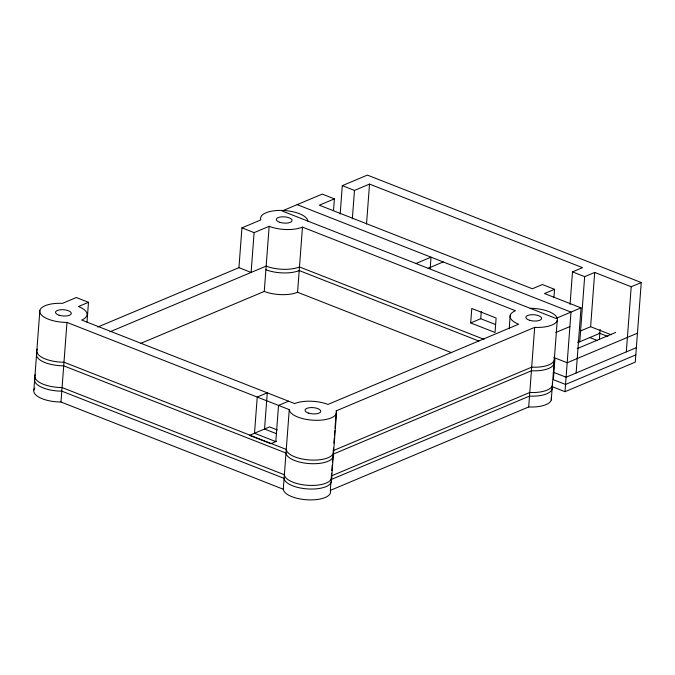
<?xml version="1.0" encoding="UTF-8"?>
<svg xmlns="http://www.w3.org/2000/svg" width="675" height="675" viewBox="0 0 675 675"><rect width="100%" height="100%" fill="white"/><g stroke="black" fill="none" stroke-linecap="round" stroke-linejoin="round"><path stroke-width="1.01" d="M33.885 389.973L39.867 310.373M557.263 320.355L551.273 399.946M551.154 397.575A23.718 9.425 4.3 0 1 528.694 406.966L330.32 490.404A23.718 9.425 4.3 0 1 309.192 499.888A23.718 9.425 4.3 0 1 283.281 489.232L60.986 402.013L66.968 322.414A23.718 9.425 4.3 0 1 39.842 312.272A23.718 9.425 4.3 0 1 62.446 303.362L76.317 297.523L88.492 302.299L86.999 322.203M307.859 221.096A23.718 9.425 4.3 0 0 281.948 210.431A23.718 9.425 4.3 0 0 260.82 219.923L241.928 227.863L238.942 267.663L251.108 272.438L254.104 232.639L269.156 226.311A23.718 9.425 4.3 0 0 302.468 227.137L515.472 310.711A23.718 9.425 4.3 0 0 518.67 324.202L327.966 404.418A23.718 9.425 4.3 0 0 294.654 403.582L81.658 320.017A23.718 9.425 4.3 0 0 78.452 306.526L88.492 302.299M140.349 343.55L264.262 291.431L269.156 226.311M451.617 352.704L297.574 292.267L302.468 227.137M283.281 489.232L289.263 409.632L66.968 322.414M333.526 210.423L334.395 198.872L322.228 194.096L282.082 210.98L555.938 318.423L581.032 307.868L576.129 372.997M340.166 214.009L342.301 185.65L367.394 175.095L641.25 282.538L635.268 362.137L565.009 391.686L552.243 386.682M330.32 490.404L330.936 482.262M331.087 480.229L331.611 473.217M331.813 470.5L332.227 465.075M332.429 462.358L332.834 456.933M333.113 453.313L333.501 448.116M333.872 443.138L334.252 438.168M334.437 435.679L334.808 430.701M334.994 428.212L336.302 410.805L534.676 327.367A23.718 9.425 4.3 0 0 557.28 318.457A23.718 9.425 4.3 0 0 530.153 308.306M331.374 481.452L336.547 412.712M352.342 218.784L354.476 190.426L369.529 184.089L582.525 267.663L572.493 271.882L570.046 304.442M366.525 224.007L369.529 184.089M430.169 268.549L431.021 257.175L415.96 263.512M470.694 322.937L471.783 308.467L496.125 318.018L495.037 332.488L470.694 322.937L480.727 318.718L495.34 324.447M480.727 318.718L481.275 311.479M509.195 328.776L510.207 315.343M528.694 406.966L534.676 327.367M553.922 297.675L554.555 289.322L542.379 284.546L532.339 288.765L319.343 205.2L334.395 198.872M565.009 391.686L570.991 312.095L297.135 204.643M641.25 282.538L631.209 286.757L594.7 272.438L584.66 276.657L579.766 341.778L577.893 341.044M580.584 330.927L590.617 326.708L594.7 272.438M599.375 339.542L600.134 329.392M626.316 351.886L631.209 286.757M97.791 327.029L239.439 267.452M109.966 331.805L266.169 266.11A23.718 9.425 4.3 0 0 299.481 266.937L484.009 339.339M428.136 268.287L443.188 261.951M288.571 401.195L278.53 405.422L275.813 441.602L254.509 433.24L257.234 397.06L267.266 392.842L264.549 429.022L276.168 433.578M554.555 289.322L544.514 293.541L581.032 307.868M276.531 441.298L270.793 443.711L249.497 435.358L269.57 426.912L277.315 429.95M555.787 332.497L569.903 326.565M577.699 342.647L599.839 333.34M577.15 348.654L615.642 332.463M637.445 333.188L567.186 362.745L555.01 357.969L553.382 379.679L565.549 384.455L635.808 354.898M636.356 347.667L566.097 377.215L553.331 372.212M572.493 271.882L584.66 276.657M342.301 185.65L354.476 190.426M590.617 326.708L611.069 334.724M599.054 333.028L607.888 336.496M589.798 337.559L597.493 340.571M241.928 227.863L254.104 232.639M478.921 341.069L299.202 270.557A23.718 9.425 4.3 0 1 265.891 269.722M336.302 410.805A23.718 9.425 4.3 0 1 315.174 420.289A23.718 9.425 4.3 0 1 289.263 409.632M37.361 349.051A23.718 9.425 4.3 0 0 63.982 362.213L286.276 449.432A23.718 9.425 4.3 0 0 312.188 460.088A23.718 9.425 4.3 0 0 333.315 450.605L531.681 367.166A23.718 9.425 4.3 0 0 553.905 357.218M35.454 374.372A23.718 9.425 4.3 0 0 62.075 387.543L284.369 474.753A23.718 9.425 4.3 0 0 310.281 485.418A23.718 9.425 4.3 0 0 331.408 475.926L529.782 392.487A23.718 9.425 4.3 0 0 552.285 383.24M37.26 352.401A23.718 9.425 4.3 0 0 63.703 365.833L286.006 453.052A23.718 9.425 4.3 0 0 311.909 463.708A23.718 9.425 4.3 0 0 333.037 454.216L531.411 370.786A23.718 9.425 4.3 0 0 553.88 361.395M35.353 377.73A23.718 9.425 4.3 0 0 61.805 391.154L284.099 478.373A23.718 9.425 4.3 0 0 310.011 489.038A23.718 9.425 4.3 0 0 331.138 479.545L529.504 396.107A23.718 9.425 4.3 0 0 551.77 386.243M60.986 402.013A23.718 9.425 4.3 0 1 34.881 388.142M297.574 292.267A23.718 9.425 4.3 0 1 264.262 291.431M279.956 222.353A7.906 3.139 4.3 0 0 292.089 220.624A7.906 3.139 4.3 0 0 280.598 216.953A7.906 3.139 4.3 0 0 279.956 222.353M59.138 315.233A7.906 3.139 4.3 0 0 71.28 313.504A7.906 3.139 4.3 0 0 59.78 309.833A7.906 3.139 4.3 0 0 59.138 315.233M308.652 413.125A7.906 3.139 4.3 0 0 320.794 411.396A7.906 3.139 4.3 0 0 309.293 407.725A7.906 3.139 4.3 0 0 308.652 413.125M529.47 320.245A7.906 3.139 4.3 0 0 541.603 318.516A7.906 3.139 4.3 0 0 530.111 314.845A7.906 3.139 4.3 0 0 529.47 320.245"/></g></svg>
